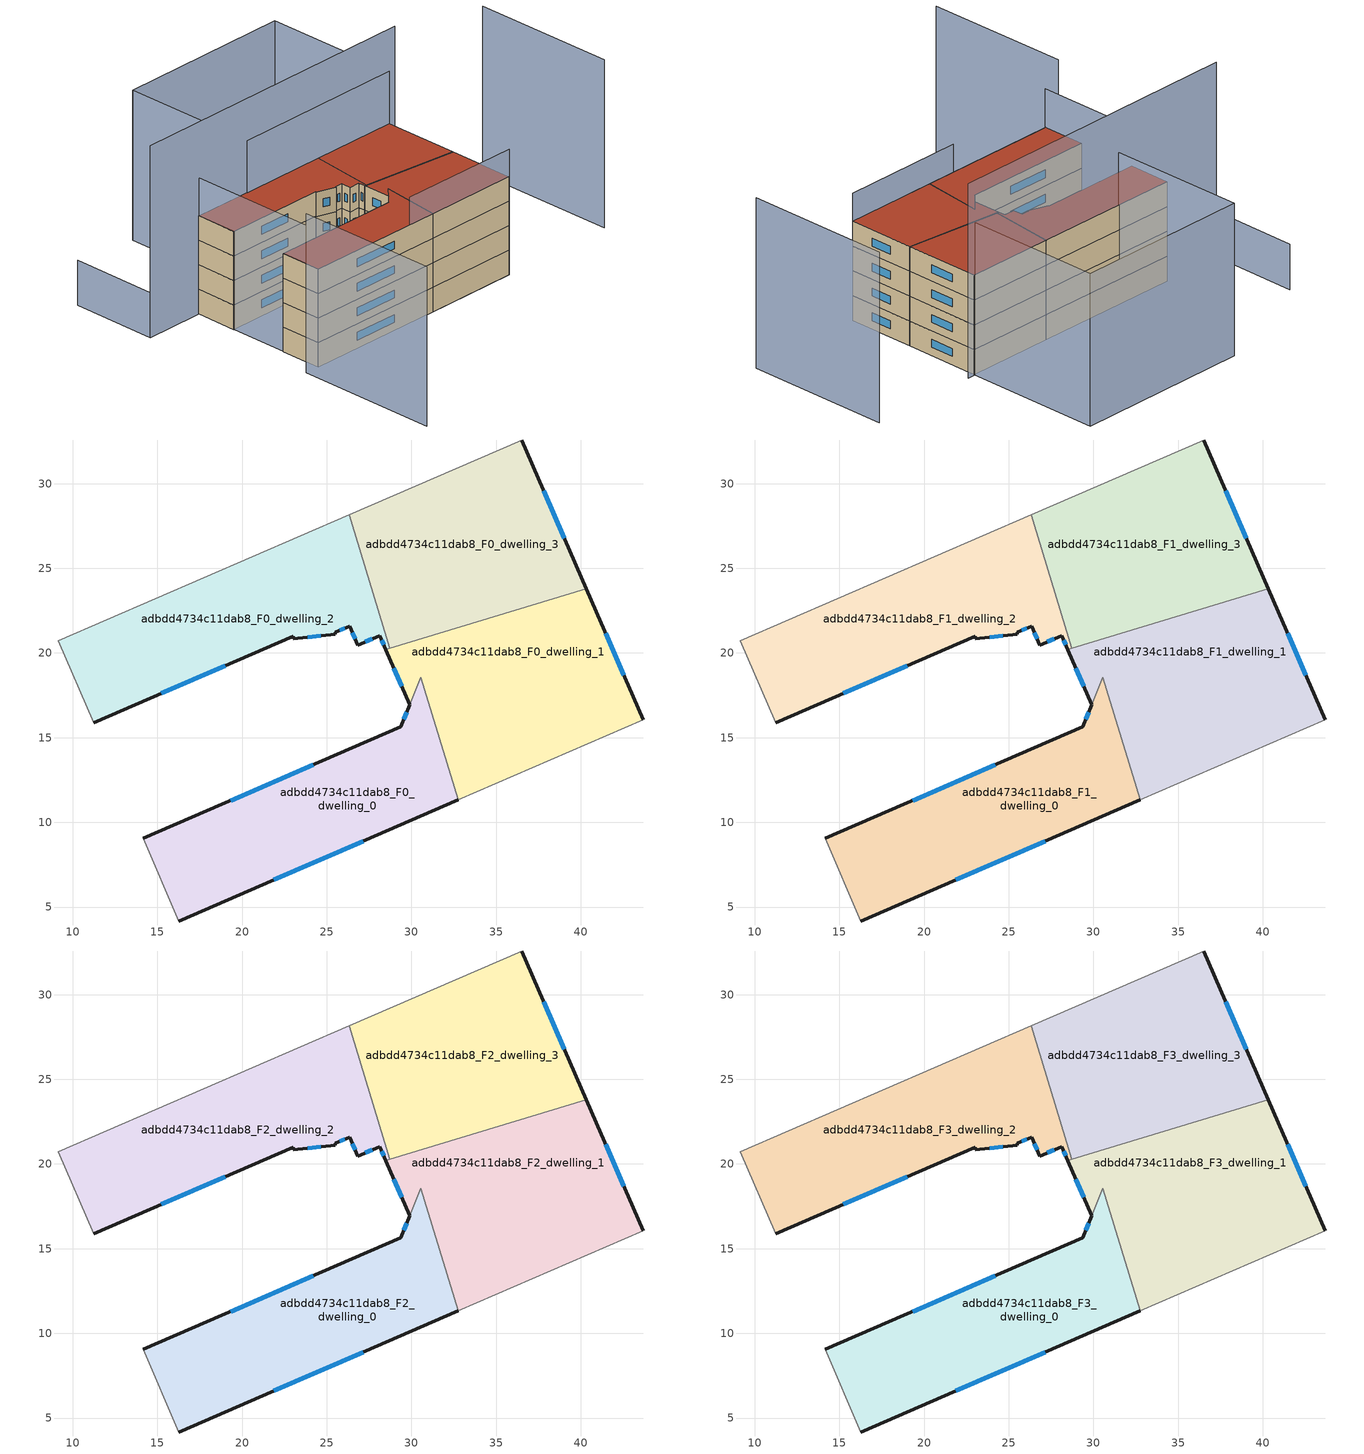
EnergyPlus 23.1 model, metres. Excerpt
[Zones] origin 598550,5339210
adbdd4734c11dab8_F0_dwelling_0
 floor ground (EU_floor_Construction): 30.57,18.58 32.77,11.33 16.26,4.17 14.17,9.05 29.37,15.63 29.9,16.94 z0
 wall outside (EU_wall_Construction): 16.26,4.17 32.77,11.33 / 29.9,16.93 29.37,15.63 14.17,9.05 z0:3
 wall adiabatic (EU_wall_Construction): 14.17,9.05 16.26,4.17 z0:3
 wall to adbdd4734c11dab8_F0_dwelling_1 (EU_wall_Construction): 32.77,11.33 30.57,18.58 29.9,16.94 z0:3
 window (EU_Window_Construction): 21.88,6.61 27.16,8.89 / 24.2,13.39 19.34,11.29 / 29.72,16.49 29.55,16.07 z1.02:1.98
adbdd4734c11dab8_F0_dwelling_1
 floor ground (EU_floor_Construction): 40.33,23.8 43.69,16.05 32.77,11.33 30.57,18.58 29.9,16.93 28.48,20.2 z0
 wall outside (EU_wall_Construction): 28.48,20.2 29.9,16.94 / 43.69,16.05 40.33,23.8 z0:3
 wall adiabatic (EU_wall_Construction): 32.77,11.33 43.69,16.05 z0:3
 wall to adbdd4734c11dab8_F0_dwelling_3 (EU_wall_Construction): 40.33,23.8 28.73,20.27 z0:3
 wall to adbdd4734c11dab8_F0_dwelling_2 (EU_wall_Construction): 28.73,20.27 28.48,20.2 z0:3
 window (EU_Window_Construction): 28.97,19.09 29.42,18.05 / 42.54,18.69 41.47,21.16 z1.02:1.98
adbdd4734c11dab8_F0_dwelling_2
 floor ground (EU_floor_Construction): 26.33,28.16 28.73,20.27 28.48,20.2 28.13,21.02 26.84,20.46 26.35,21.59 25.49,21.21 25.51,21.1 23.03,20.84 23.01,20.98 11.24,15.88 9.16,20.72 z0
 wall outside (EU_wall_Construction): 11.24,15.88 23.01,20.98 23.03,20.84 25.51,21.1 25.49,21.21 26.35,21.59 26.84,20.46 28.13,21.02 28.48,20.2 z0:3
 wall adiabatic (EU_wall_Construction): 26.33,28.16 9.16,20.72 11.24,15.88 z0:3
 wall to adbdd4734c11dab8_F0_dwelling_3 (EU_wall_Construction): 28.73,20.27 26.33,28.16 z0:3
 window (EU_Window_Construction): 23.87,20.93 24.66,21.01 / 15.25,17.61 19.01,19.24 / 28.25,20.74 28.36,20.48 / 27.28,20.65 27.69,20.83 / 26.52,21.2 26.68,20.84 / 25.79,21.34 26.06,21.46 z1.02:1.98
adbdd4734c11dab8_F0_dwelling_3
 floor ground (EU_floor_Construction): 36.53,32.58 40.33,23.8 28.73,20.27 26.33,28.16 z0
 wall outside (EU_wall_Construction): 40.33,23.8 36.53,32.58 z0:3
 wall adiabatic (EU_wall_Construction): 36.53,32.58 26.33,28.16 z0:3
 window (EU_Window_Construction): 39.04,26.79 37.82,29.59 z1.02:1.98
adbdd4734c11dab8_F1_dwelling_0
 floor to adbdd4734c11dab8_F0_dwelling_0 (EU_floor_Construction): 30.57,18.58 32.77,11.33 16.26,4.17 14.17,9.05 29.37,15.63 29.9,16.94 z3
 wall outside (EU_wall_Construction): 16.26,4.17 32.77,11.33 / 29.9,16.93 29.37,15.63 14.17,9.05 z3:6
 wall adiabatic (EU_wall_Construction): 14.17,9.05 16.26,4.17 z3:6
 wall to adbdd4734c11dab8_F1_dwelling_1 (EU_wall_Construction): 32.77,11.33 30.57,18.58 29.9,16.94 z3:6
 window (EU_Window_Construction): 21.88,6.61 27.16,8.89 / 24.2,13.39 19.34,11.29 / 29.72,16.49 29.55,16.07 z4.02:4.98
adbdd4734c11dab8_F1_dwelling_1
 floor to adbdd4734c11dab8_F0_dwelling_1 (EU_floor_Construction): 40.33,23.8 43.69,16.05 32.77,11.33 30.57,18.58 29.9,16.93 28.48,20.2 z3
 wall outside (EU_wall_Construction): 28.48,20.2 29.9,16.94 / 43.69,16.05 40.33,23.8 z3:6
 wall adiabatic (EU_wall_Construction): 32.77,11.33 43.69,16.05 z3:6
 wall to adbdd4734c11dab8_F1_dwelling_3 (EU_wall_Construction): 40.33,23.8 28.73,20.27 z3:6
 wall to adbdd4734c11dab8_F1_dwelling_2 (EU_wall_Construction): 28.73,20.27 28.48,20.2 z3:6
 window (EU_Window_Construction): 28.97,19.09 29.42,18.05 / 42.54,18.69 41.47,21.16 z4.02:4.98
adbdd4734c11dab8_F1_dwelling_2
 floor to adbdd4734c11dab8_F0_dwelling_2 (EU_floor_Construction): 26.33,28.16 28.73,20.27 28.48,20.2 28.13,21.02 26.84,20.46 26.35,21.59 25.49,21.21 25.5,21.1 23.03,20.84 23.01,20.98 11.24,15.88 9.16,20.72 z3
 wall outside (EU_wall_Construction): 11.24,15.88 23.01,20.98 23.03,20.84 25.51,21.1 25.49,21.21 26.35,21.59 26.84,20.46 28.13,21.02 28.48,20.2 z3:6
 wall adiabatic (EU_wall_Construction): 26.33,28.16 9.16,20.72 11.24,15.88 z3:6
 wall to adbdd4734c11dab8_F1_dwelling_3 (EU_wall_Construction): 28.73,20.27 26.33,28.16 z3:6
 window (EU_Window_Construction): 23.87,20.93 24.66,21.01 / 15.25,17.61 19.01,19.24 / 28.25,20.74 28.36,20.48 / 27.28,20.65 27.69,20.83 / 26.52,21.2 26.68,20.84 / 25.79,21.34 26.06,21.46 z4.02:4.98
adbdd4734c11dab8_F1_dwelling_3
 floor to adbdd4734c11dab8_F0_dwelling_3 (EU_floor_Construction): 36.53,32.58 40.33,23.8 28.73,20.27 26.33,28.16 z3
 wall outside (EU_wall_Construction): 40.33,23.8 36.53,32.58 z3:6
 wall adiabatic (EU_wall_Construction): 36.53,32.58 26.33,28.16 z3:6
 window (EU_Window_Construction): 39.04,26.79 37.82,29.59 z4.02:4.98
adbdd4734c11dab8_F2_dwelling_0
 floor to adbdd4734c11dab8_F1_dwelling_0 (EU_floor_Construction): 30.57,18.58 32.77,11.33 16.26,4.17 14.17,9.05 29.37,15.63 29.9,16.94 z6
 wall outside (EU_wall_Construction): 16.26,4.17 32.77,11.33 / 29.9,16.93 29.37,15.63 14.17,9.05 z6:9
 wall adiabatic (EU_wall_Construction): 14.17,9.05 16.26,4.17 z6:9
 wall to adbdd4734c11dab8_F2_dwelling_1 (EU_wall_Construction): 32.77,11.33 30.57,18.58 29.9,16.94 z6:9
 window (EU_Window_Construction): 21.88,6.61 27.16,8.89 / 24.2,13.39 19.34,11.29 / 29.72,16.49 29.55,16.07 z7.02:7.98
adbdd4734c11dab8_F2_dwelling_1
 floor to adbdd4734c11dab8_F1_dwelling_1 (EU_floor_Construction): 40.33,23.8 43.69,16.05 32.77,11.33 30.57,18.58 29.9,16.93 28.48,20.2 z6
 wall outside (EU_wall_Construction): 28.48,20.2 29.9,16.94 / 43.69,16.05 40.33,23.8 z6:9
 wall adiabatic (EU_wall_Construction): 32.77,11.33 43.69,16.05 z6:9
 wall to adbdd4734c11dab8_F2_dwelling_3 (EU_wall_Construction): 40.33,23.8 28.73,20.27 z6:9
 wall to adbdd4734c11dab8_F2_dwelling_2 (EU_wall_Construction): 28.73,20.27 28.48,20.2 z6:9
 window (EU_Window_Construction): 28.97,19.09 29.42,18.05 / 42.54,18.69 41.47,21.16 z7.02:7.98
adbdd4734c11dab8_F2_dwelling_2
 floor to adbdd4734c11dab8_F1_dwelling_2 (EU_floor_Construction): 26.33,28.16 28.73,20.27 28.48,20.2 28.13,21.02 26.84,20.46 26.35,21.59 25.49,21.21 25.5,21.1 23.03,20.84 23.01,20.98 11.24,15.88 9.16,20.72 z6
 wall outside (EU_wall_Construction): 11.24,15.88 23.01,20.98 23.03,20.84 25.51,21.1 25.49,21.21 26.35,21.59 26.84,20.46 28.13,21.02 28.48,20.2 z6:9
 wall adiabatic (EU_wall_Construction): 26.33,28.16 9.16,20.72 11.24,15.88 z6:9
 wall to adbdd4734c11dab8_F2_dwelling_3 (EU_wall_Construction): 28.73,20.27 26.33,28.16 z6:9
 window (EU_Window_Construction): 23.87,20.93 24.66,21.01 / 15.25,17.61 19.01,19.24 / 28.25,20.74 28.36,20.48 / 27.28,20.65 27.69,20.83 / 26.52,21.2 26.68,20.84 / 25.79,21.34 26.06,21.46 z7.02:7.98
adbdd4734c11dab8_F2_dwelling_3
 floor to adbdd4734c11dab8_F1_dwelling_3 (EU_floor_Construction): 36.53,32.58 40.33,23.8 28.73,20.27 26.33,28.16 z6
 wall outside (EU_wall_Construction): 40.33,23.8 36.53,32.58 z6:9
 wall adiabatic (EU_wall_Construction): 36.53,32.58 26.33,28.16 z6:9
 window (EU_Window_Construction): 39.04,26.79 37.82,29.59 z7.02:7.98
adbdd4734c11dab8_F3_dwelling_0
 floor to adbdd4734c11dab8_F2_dwelling_0 (EU_floor_Construction): 30.57,18.58 32.77,11.33 16.26,4.17 14.17,9.05 29.37,15.63 29.9,16.94 z9
 wall outside (EU_wall_Construction): 16.26,4.17 32.77,11.33 / 29.9,16.93 29.37,15.63 14.17,9.05 z9:12
 wall adiabatic (EU_wall_Construction): 14.17,9.05 16.26,4.17 z9:12
 wall to adbdd4734c11dab8_F3_dwelling_1 (EU_wall_Construction): 32.77,11.33 30.57,18.58 29.9,16.94 z9:12
 window (EU_Window_Construction): 21.88,6.61 27.16,8.89 / 24.2,13.39 19.34,11.29 / 29.72,16.49 29.55,16.07 z10.02:10.98
 roof outside (EU_roof_Construction): 32.77,11.33 30.57,18.58 29.9,16.94 29.37,15.63 14.17,9.05 16.26,4.17 z12
adbdd4734c11dab8_F3_dwelling_1
 floor to adbdd4734c11dab8_F2_dwelling_1 (EU_floor_Construction): 40.33,23.8 43.69,16.05 32.77,11.33 30.57,18.58 29.9,16.93 28.48,20.2 z9
 wall outside (EU_wall_Construction): 28.48,20.2 29.9,16.94 / 43.69,16.05 40.33,23.8 z9:12
 wall adiabatic (EU_wall_Construction): 32.77,11.33 43.69,16.05 z9:12
 wall to adbdd4734c11dab8_F3_dwelling_3 (EU_wall_Construction): 40.33,23.8 28.73,20.27 z9:12
 wall to adbdd4734c11dab8_F3_dwelling_2 (EU_wall_Construction): 28.73,20.27 28.48,20.2 z9:12
 window (EU_Window_Construction): 28.97,19.09 29.42,18.05 / 42.54,18.69 41.47,21.16 z10.02:10.98
 roof outside (EU_roof_Construction): 43.69,16.05 40.33,23.8 28.48,20.2 29.9,16.94 30.57,18.58 32.77,11.33 z12
adbdd4734c11dab8_F3_dwelling_2
 floor to adbdd4734c11dab8_F2_dwelling_2 (EU_floor_Construction): 26.33,28.16 28.73,20.27 28.48,20.2 28.13,21.02 26.84,20.46 26.35,21.59 25.49,21.21 25.5,21.1 23.03,20.84 23.01,20.98 11.24,15.88 9.16,20.72 z9
 wall outside (EU_wall_Construction): 11.24,15.88 23.01,20.98 23.03,20.84 25.51,21.1 25.49,21.21 26.35,21.59 26.84,20.46 28.13,21.02 28.48,20.2 z9:12
 wall adiabatic (EU_wall_Construction): 26.33,28.16 9.16,20.72 11.24,15.88 z9:12
 wall to adbdd4734c11dab8_F3_dwelling_3 (EU_wall_Construction): 28.73,20.27 26.33,28.16 z9:12
 window (EU_Window_Construction): 23.87,20.93 24.66,21.01 / 15.25,17.61 19.01,19.24 / 28.25,20.74 28.36,20.48 / 27.28,20.65 27.69,20.83 / 26.52,21.2 26.68,20.84 / 25.79,21.34 26.06,21.46 z10.02:10.98
 roof outside (EU_roof_Construction): 28.48,20.2 28.73,20.27 26.33,28.16 9.16,20.72 11.24,15.88 23.01,20.98 23.03,20.84 25.51,21.1 25.49,21.21 26.35,21.59 26.84,20.46 28.13,21.02 z12
adbdd4734c11dab8_F3_dwelling_3
 floor to adbdd4734c11dab8_F2_dwelling_3 (EU_floor_Construction): 36.53,32.58 40.33,23.8 28.73,20.27 26.33,28.16 z9
 wall outside (EU_wall_Construction): 40.33,23.8 36.53,32.58 z9:12
 wall adiabatic (EU_wall_Construction): 36.53,32.58 26.33,28.16 z9:12
 window (EU_Window_Construction): 39.04,26.79 37.82,29.59 z10.02:10.98
 roof outside (EU_roof_Construction): 40.33,23.8 36.53,32.58 26.33,28.16 28.73,20.27 z12
shading: 29.44,9.88 43.7,16.07 z0:15.4; 9.23,39.34 29.67,48.27 / 29.67,48.27 36.53,32.57 / 36.53,32.57 16.09,23.64 / 16.09,23.64 9.23,39.34 z0:18.4; 57.47,22.15 50.17,38.84 z0:20.6; 14.54,3.52 21.79,-12.98 z0:19.5; 9.15,20.73 16.34,4.16 z0:16.7; -2.16,27.68 2.15,17.63 z0:5.5; 37.42,33.03 2.14,17.63 z0:23.5
[Building]
EU S2 Campaign: North Axis=0; Terrain=City; Solar Distribution=FullExterior
[Site:Location]
Vienna: Latitude=48; Longitude=16.5; Time Zone=1; Elevation=183
[SizingPeriod:WeatherFileDays]
AnnualSizingPeriod: Begin Month=1; Begin Day of Month=1; End Month=12; End Day of Month=31; Day of Week for Start Day=Monday; Use Weather File Daylight Saving Period=No; Use Weather File Rain and Snow Indicators=No
[MATERIAL]
EU_InternalMass_Material: Roughness=MediumRough; Thickness=0.1; Conductivity=1; Density=1800; Specific Heat=900; Thermal Absorptance=0.9; Solar Absorptance=0.7; Visible Absorptance=0.7
[MATERIAL:NOMASS] Roughness=MediumRough; Thermal Absorptance=0.9; Solar Absorptance=0.7; Visible Absorptance=0.7
Name | Thermal Resistance
EU_wall_NoMass | 0.942466
EU_roof_NoMass | 0.551687
EU_floor_NoMass | 0.66527
[WINDOWMATERIAL:SIMPLEGLAZINGSYSTEM]
EU_Window_SimpleGlazing: UFactor=2.03367; Solar Heat Gain Coefficient=0.65; Visible Transmittance=0.65
[CONSTRUCTION]
EU_wall_Construction: EU_wall_NoMass
EU_roof_Construction: EU_roof_NoMass
EU_floor_Construction: EU_floor_NoMass
EU_Window_Construction: EU_Window_SimpleGlazing
EU_InternalMass_Construction: EU_InternalMass_Material
[ZONE] Type=1; Multiplier=1; Ceiling Height=autocalculate; Floor Area=autocalculate; Part of Total Floor Area=Yes
Name | Volume
adbdd4734c11dab8_F0_dwelling_0 | 297.635
adbdd4734c11dab8_F1_dwelling_0; adbdd4734c11dab8_F2_dwelling_0; adbdd4734c11dab8_F3_dwelling_0 | 297.636
adbdd4734c11dab8_F0_dwelling_1 | 320.947
adbdd4734c11dab8_F1_dwelling_1; adbdd4734c11dab8_F2_dwelling_1; adbdd4734c11dab8_F3_dwelling_1 | 320.949
adbdd4734c11dab8_F0_dwelling_2; adbdd4734c11dab8_F1_dwelling_2; adbdd4734c11dab8_F2_dwelling_2; adbdd4734c11dab8_F3_dwelling_2; adbdd4734c11dab8_F0_dwelling_3; adbdd4734c11dab8_F1_dwelling_3; adbdd4734c11dab8_F2_dwelling_3; adbdd4734c11dab8_F3_dwelling_3 | 309.289
[INTERNALMASS] Construction=EU_InternalMass_Construction
Name | Zone or ZoneList | Surface Area
adbdd4734c11dab8_F0_dwelling_0_EU_InternalMass | adbdd4734c11dab8_F0_dwelling_0 | 99.2148
adbdd4734c11dab8_F0_dwelling_1_EU_InternalMass | adbdd4734c11dab8_F0_dwelling_1 | 106.981
adbdd4734c11dab8_F0_dwelling_2_EU_InternalMass | adbdd4734c11dab8_F0_dwelling_2 | 103.097
adbdd4734c11dab8_F0_dwelling_3_EU_InternalMass | adbdd4734c11dab8_F0_dwelling_3 | 103.094
adbdd4734c11dab8_F1_dwelling_0_EU_InternalMass | adbdd4734c11dab8_F1_dwelling_0 | 99.2148
adbdd4734c11dab8_F1_dwelling_1_EU_InternalMass | adbdd4734c11dab8_F1_dwelling_1 | 106.981
adbdd4734c11dab8_F1_dwelling_2_EU_InternalMass | adbdd4734c11dab8_F1_dwelling_2 | 103.097
adbdd4734c11dab8_F1_dwelling_3_EU_InternalMass | adbdd4734c11dab8_F1_dwelling_3 | 103.094
adbdd4734c11dab8_F2_dwelling_0_EU_InternalMass | adbdd4734c11dab8_F2_dwelling_0 | 99.2148
adbdd4734c11dab8_F2_dwelling_1_EU_InternalMass | adbdd4734c11dab8_F2_dwelling_1 | 106.981
adbdd4734c11dab8_F2_dwelling_2_EU_InternalMass | adbdd4734c11dab8_F2_dwelling_2 | 103.097
adbdd4734c11dab8_F2_dwelling_3_EU_InternalMass | adbdd4734c11dab8_F2_dwelling_3 | 103.094
adbdd4734c11dab8_F3_dwelling_0_EU_InternalMass | adbdd4734c11dab8_F3_dwelling_0 | 99.2148
adbdd4734c11dab8_F3_dwelling_1_EU_InternalMass | adbdd4734c11dab8_F3_dwelling_1 | 106.981
adbdd4734c11dab8_F3_dwelling_2_EU_InternalMass | adbdd4734c11dab8_F3_dwelling_2 | 103.097
adbdd4734c11dab8_F3_dwelling_3_EU_InternalMass | adbdd4734c11dab8_F3_dwelling_3 | 103.094
[OTHEREQUIPMENT] Fuel Type=Electricity; Design Level Calculation Method=Watts/Area; Power per Zone Floor Area=1; Fraction Latent=0; Fraction Radiant=0; Fraction Lost=0; Carbon Dioxide Generation Rate=0; EndUse Subcategory=EU_Step8_InternalGains
Name | Zone or ZoneList or Space or SpaceList | Schedule
EU_Step8_InternalGain_adbdd4734c11dab8_F0_dwelling_0_f000 | adbdd4734c11dab8_F0_dwelling_0 | EU_Step8_GainSchedule_adbdd4734c11dab8_F0_dwelling_0_f000
EU_Step8_InternalGain_adbdd4734c11dab8_F0_dwelling_1_f000 | adbdd4734c11dab8_F0_dwelling_1 | EU_Step8_GainSchedule_adbdd4734c11dab8_F0_dwelling_1_f000
EU_Step8_InternalGain_adbdd4734c11dab8_F0_dwelling_2_f000 | adbdd4734c11dab8_F0_dwelling_2 | EU_Step8_GainSchedule_adbdd4734c11dab8_F0_dwelling_2_f000
EU_Step8_InternalGain_adbdd4734c11dab8_F0_dwelling_3_f000 | adbdd4734c11dab8_F0_dwelling_3 | EU_Step8_GainSchedule_adbdd4734c11dab8_F0_dwelling_3_f000
EU_Step8_InternalGain_adbdd4734c11dab8_F1_dwelling_0_f000 | adbdd4734c11dab8_F1_dwelling_0 | EU_Step8_GainSchedule_adbdd4734c11dab8_F1_dwelling_0_f000
EU_Step8_InternalGain_adbdd4734c11dab8_F1_dwelling_1_f000 | adbdd4734c11dab8_F1_dwelling_1 | EU_Step8_GainSchedule_adbdd4734c11dab8_F1_dwelling_1_f000
EU_Step8_InternalGain_adbdd4734c11dab8_F1_dwelling_2_f000 | adbdd4734c11dab8_F1_dwelling_2 | EU_Step8_GainSchedule_adbdd4734c11dab8_F1_dwelling_2_f000
EU_Step8_InternalGain_adbdd4734c11dab8_F1_dwelling_3_f000 | adbdd4734c11dab8_F1_dwelling_3 | EU_Step8_GainSchedule_adbdd4734c11dab8_F1_dwelling_3_f000
EU_Step8_InternalGain_adbdd4734c11dab8_F2_dwelling_0_f000 | adbdd4734c11dab8_F2_dwelling_0 | EU_Step8_GainSchedule_adbdd4734c11dab8_F2_dwelling_0_f000
EU_Step8_InternalGain_adbdd4734c11dab8_F2_dwelling_1_f000 | adbdd4734c11dab8_F2_dwelling_1 | EU_Step8_GainSchedule_adbdd4734c11dab8_F2_dwelling_1_f000
EU_Step8_InternalGain_adbdd4734c11dab8_F2_dwelling_2_f000 | adbdd4734c11dab8_F2_dwelling_2 | EU_Step8_GainSchedule_adbdd4734c11dab8_F2_dwelling_2_f000
EU_Step8_InternalGain_adbdd4734c11dab8_F2_dwelling_3_f000 | adbdd4734c11dab8_F2_dwelling_3 | EU_Step8_GainSchedule_adbdd4734c11dab8_F2_dwelling_3_f000
EU_Step8_InternalGain_adbdd4734c11dab8_F3_dwelling_0_f000 | adbdd4734c11dab8_F3_dwelling_0 | EU_Step8_GainSchedule_adbdd4734c11dab8_F3_dwelling_0_f000
EU_Step8_InternalGain_adbdd4734c11dab8_F3_dwelling_1_f000 | adbdd4734c11dab8_F3_dwelling_1 | EU_Step8_GainSchedule_adbdd4734c11dab8_F3_dwelling_1_f000
EU_Step8_InternalGain_adbdd4734c11dab8_F3_dwelling_2_f000 | adbdd4734c11dab8_F3_dwelling_2 | EU_Step8_GainSchedule_adbdd4734c11dab8_F3_dwelling_2_f000
EU_Step8_InternalGain_adbdd4734c11dab8_F3_dwelling_3_f000 | adbdd4734c11dab8_F3_dwelling_3 | EU_Step8_GainSchedule_adbdd4734c11dab8_F3_dwelling_3_f000
[ZONEVENTILATION:DESIGNFLOWRATE] Schedule=EU_AlwaysOn; Design Flow Rate Calculation Method=AirChanges/Hour; Air Changes per Hour=0.530523; Ventilation Type=Natural; Fan Pressure Rise=0; Fan Total Efficiency=1; Constant Term Coefficient=1; Temperature Term Coefficient=0; Velocity Term Coefficient=0; Velocity Squared Term Coefficient=0; Minimum Indoor Temperature=-100; Maximum Indoor Temperature=100; Delta Temperature=-100; Minimum Outdoor Temperature=-100; Maximum Outdoor Temperature=100; Maximum Wind Speed=40
Name | Zone or ZoneList or Space or SpaceList
EU_ConstantAir_adbdd4734c11dab8_F0_dwelling_0 | adbdd4734c11dab8_F0_dwelling_0
EU_ConstantAir_adbdd4734c11dab8_F0_dwelling_1 | adbdd4734c11dab8_F0_dwelling_1
EU_ConstantAir_adbdd4734c11dab8_F0_dwelling_2 | adbdd4734c11dab8_F0_dwelling_2
EU_ConstantAir_adbdd4734c11dab8_F0_dwelling_3 | adbdd4734c11dab8_F0_dwelling_3
EU_ConstantAir_adbdd4734c11dab8_F1_dwelling_0 | adbdd4734c11dab8_F1_dwelling_0
EU_ConstantAir_adbdd4734c11dab8_F1_dwelling_1 | adbdd4734c11dab8_F1_dwelling_1
EU_ConstantAir_adbdd4734c11dab8_F1_dwelling_2 | adbdd4734c11dab8_F1_dwelling_2
EU_ConstantAir_adbdd4734c11dab8_F1_dwelling_3 | adbdd4734c11dab8_F1_dwelling_3
EU_ConstantAir_adbdd4734c11dab8_F2_dwelling_0 | adbdd4734c11dab8_F2_dwelling_0
EU_ConstantAir_adbdd4734c11dab8_F2_dwelling_1 | adbdd4734c11dab8_F2_dwelling_1
EU_ConstantAir_adbdd4734c11dab8_F2_dwelling_2 | adbdd4734c11dab8_F2_dwelling_2
EU_ConstantAir_adbdd4734c11dab8_F2_dwelling_3 | adbdd4734c11dab8_F2_dwelling_3
EU_ConstantAir_adbdd4734c11dab8_F3_dwelling_0 | adbdd4734c11dab8_F3_dwelling_0
EU_ConstantAir_adbdd4734c11dab8_F3_dwelling_1 | adbdd4734c11dab8_F3_dwelling_1
EU_ConstantAir_adbdd4734c11dab8_F3_dwelling_2 | adbdd4734c11dab8_F3_dwelling_2
EU_ConstantAir_adbdd4734c11dab8_F3_dwelling_3 | adbdd4734c11dab8_F3_dwelling_3
[HVACTEMPLATE:THERMOSTAT] Constant Heating Setpoint=20; Constant Cooling Setpoint=50
EU_HeatOnly_adbdd4734c11dab8_F0_dwelling_0; EU_HeatOnly_adbdd4734c11dab8_F0_dwelling_1; EU_HeatOnly_adbdd4734c11dab8_F0_dwelling_2; EU_HeatOnly_adbdd4734c11dab8_F0_dwelling_3; EU_HeatOnly_adbdd4734c11dab8_F1_dwelling_0; EU_HeatOnly_adbdd4734c11dab8_F1_dwelling_1; EU_HeatOnly_adbdd4734c11dab8_F1_dwelling_2; EU_HeatOnly_adbdd4734c11dab8_F1_dwelling_3; EU_HeatOnly_adbdd4734c11dab8_F2_dwelling_0; EU_HeatOnly_adbdd4734c11dab8_F2_dwelling_1; EU_HeatOnly_adbdd4734c11dab8_F2_dwelling_2; EU_HeatOnly_adbdd4734c11dab8_F2_dwelling_3; EU_HeatOnly_adbdd4734c11dab8_F3_dwelling_0; EU_HeatOnly_adbdd4734c11dab8_F3_dwelling_1; EU_HeatOnly_adbdd4734c11dab8_F3_dwelling_2; EU_HeatOnly_adbdd4734c11dab8_F3_dwelling_3
[HVACTEMPLATE:ZONE:IDEALLOADSAIRSYSTEM] System Availability Schedule=EU_AlwaysOn; Maximum Heating Supply Air Temperature=50; Minimum Cooling Supply Air Temperature=13; Maximum Heating Supply Air Humidity Ratio=0.0156; Minimum Cooling Supply Air Humidity Ratio=0.0077; Heating Limit=NoLimit; Cooling Limit=NoLimit; Heating Availability Schedule=EU_AlwaysOn; Cooling Availability Schedule=EU_CoolingOff; Dehumidification Control Type=ConstantSensibleHeatRatio; Cooling Sensible Heat Ratio=0.7; Dehumidification Setpoint=60; Humidification Control Type=None; Humidification Setpoint=30; Outdoor Air Method=None; Outdoor Air Flow Rate per Person=0.00944; Outdoor Air Flow Rate per Zone Floor Area=0; Outdoor Air Flow Rate per Zone=0; Demand Controlled Ventilation Type=None; Outdoor Air Economizer Type=NoEconomizer; Heat Recovery Type=None; Sensible Heat Recovery Effectiveness=0.7; Latent Heat Recovery Effectiveness=0.65
Name | Template Thermostat
adbdd4734c11dab8_F0_dwelling_0 | EU_HeatOnly_adbdd4734c11dab8_F0_dwelling_0
adbdd4734c11dab8_F0_dwelling_1 | EU_HeatOnly_adbdd4734c11dab8_F0_dwelling_1
adbdd4734c11dab8_F0_dwelling_2 | EU_HeatOnly_adbdd4734c11dab8_F0_dwelling_2
adbdd4734c11dab8_F0_dwelling_3 | EU_HeatOnly_adbdd4734c11dab8_F0_dwelling_3
adbdd4734c11dab8_F1_dwelling_0 | EU_HeatOnly_adbdd4734c11dab8_F1_dwelling_0
adbdd4734c11dab8_F1_dwelling_1 | EU_HeatOnly_adbdd4734c11dab8_F1_dwelling_1
adbdd4734c11dab8_F1_dwelling_2 | EU_HeatOnly_adbdd4734c11dab8_F1_dwelling_2
adbdd4734c11dab8_F1_dwelling_3 | EU_HeatOnly_adbdd4734c11dab8_F1_dwelling_3
adbdd4734c11dab8_F2_dwelling_0 | EU_HeatOnly_adbdd4734c11dab8_F2_dwelling_0
adbdd4734c11dab8_F2_dwelling_1 | EU_HeatOnly_adbdd4734c11dab8_F2_dwelling_1
adbdd4734c11dab8_F2_dwelling_2 | EU_HeatOnly_adbdd4734c11dab8_F2_dwelling_2
adbdd4734c11dab8_F2_dwelling_3 | EU_HeatOnly_adbdd4734c11dab8_F2_dwelling_3
adbdd4734c11dab8_F3_dwelling_0 | EU_HeatOnly_adbdd4734c11dab8_F3_dwelling_0
adbdd4734c11dab8_F3_dwelling_1 | EU_HeatOnly_adbdd4734c11dab8_F3_dwelling_1
adbdd4734c11dab8_F3_dwelling_2 | EU_HeatOnly_adbdd4734c11dab8_F3_dwelling_2
adbdd4734c11dab8_F3_dwelling_3 | EU_HeatOnly_adbdd4734c11dab8_F3_dwelling_3
[SIZING:ZONE] Zone Cooling Design Supply Air Temperature Input Method=SupplyAirTemperature; Zone Cooling Design Supply Air Temperature=13; Zone Heating Design Supply Air Temperature Input Method=SupplyAirTemperature; Zone Heating Design Supply Air Temperature=50; Zone Cooling Design Supply Air Humidity Ratio=0.008; Zone Heating Design Supply Air Humidity Ratio=0.008; Cooling Design Air Flow Method=DesignDay; Cooling Design Air Flow Rate=0; Cooling Minimum Air Flow per Zone Floor Area=0.000762; Cooling Minimum Air Flow=0; Cooling Minimum Air Flow Fraction=0.2; Heating Design Air Flow Method=DesignDay; Heating Design Air Flow Rate=0; Heating Maximum Air Flow per Zone Floor Area=0.002032; Heating Maximum Air Flow=0.141576; Heating Maximum Air Flow Fraction=0.3; Account for Dedicated Outdoor Air System=No; Dedicated Outdoor Air System Control Strategy=NeutralSupplyAir; Dedicated Outdoor Air Low Setpoint Temperature for Design=autosize; Dedicated Outdoor Air High Setpoint Temperature for Design=autosize; Zone Load Sizing Method=Sensible Load Only No Latent Load; Zone Latent Cooling Design Supply Air Humidity Ratio Input Method=HumidityRatioDifference; Zone Cooling Design Supply Air Humidity Ratio Difference=0.005; Zone Latent Heating Design Supply Air Humidity Ratio Input Method=HumidityRatioDifference; Zone Humidification Design Supply Air Humidity Ratio Difference=0.005
adbdd4734c11dab8_F0_dwelling_0; adbdd4734c11dab8_F0_dwelling_1; adbdd4734c11dab8_F0_dwelling_2; adbdd4734c11dab8_F0_dwelling_3; adbdd4734c11dab8_F1_dwelling_0; adbdd4734c11dab8_F1_dwelling_1; adbdd4734c11dab8_F1_dwelling_2; adbdd4734c11dab8_F1_dwelling_3; adbdd4734c11dab8_F2_dwelling_0; adbdd4734c11dab8_F2_dwelling_1; adbdd4734c11dab8_F2_dwelling_2; adbdd4734c11dab8_F2_dwelling_3; adbdd4734c11dab8_F3_dwelling_0; adbdd4734c11dab8_F3_dwelling_1; adbdd4734c11dab8_F3_dwelling_2; adbdd4734c11dab8_F3_dwelling_3
[SCHEDULE:CONSTANT]
Name | Hourly Value
EU_AlwaysOn | 1
EU_CoolingOff | 0
[SCHEDULE:FILE] Column Number=1; Rows to Skip at Top=0; Number of Hours of Data=8760; Column Separator=Comma; Interpolate to Timestep=No; Minutes per Item=60; Adjust Schedule for Daylight Savings=Yes
Name | File
EU_Step8_GainSchedule_adbdd4734c11dab8_F0_dwelling_0_f000 | ../../schedules/adbdd4734c11dab8/adbdd4734c11dab8_F0_dwelling_0_f000_gain.csv
EU_Step8_GainSchedule_adbdd4734c11dab8_F0_dwelling_1_f000 | ../../schedules/adbdd4734c11dab8/adbdd4734c11dab8_F0_dwelling_1_f000_gain.csv
EU_Step8_GainSchedule_adbdd4734c11dab8_F0_dwelling_2_f000 | ../../schedules/adbdd4734c11dab8/adbdd4734c11dab8_F0_dwelling_2_f000_gain.csv
EU_Step8_GainSchedule_adbdd4734c11dab8_F0_dwelling_3_f000 | ../../schedules/adbdd4734c11dab8/adbdd4734c11dab8_F0_dwelling_3_f000_gain.csv
EU_Step8_GainSchedule_adbdd4734c11dab8_F1_dwelling_0_f000 | ../../schedules/adbdd4734c11dab8/adbdd4734c11dab8_F1_dwelling_0_f000_gain.csv
EU_Step8_GainSchedule_adbdd4734c11dab8_F1_dwelling_1_f000 | ../../schedules/adbdd4734c11dab8/adbdd4734c11dab8_F1_dwelling_1_f000_gain.csv
EU_Step8_GainSchedule_adbdd4734c11dab8_F1_dwelling_2_f000 | ../../schedules/adbdd4734c11dab8/adbdd4734c11dab8_F1_dwelling_2_f000_gain.csv
EU_Step8_GainSchedule_adbdd4734c11dab8_F1_dwelling_3_f000 | ../../schedules/adbdd4734c11dab8/adbdd4734c11dab8_F1_dwelling_3_f000_gain.csv
EU_Step8_GainSchedule_adbdd4734c11dab8_F2_dwelling_0_f000 | ../../schedules/adbdd4734c11dab8/adbdd4734c11dab8_F2_dwelling_0_f000_gain.csv
EU_Step8_GainSchedule_adbdd4734c11dab8_F2_dwelling_1_f000 | ../../schedules/adbdd4734c11dab8/adbdd4734c11dab8_F2_dwelling_1_f000_gain.csv
EU_Step8_GainSchedule_adbdd4734c11dab8_F2_dwelling_2_f000 | ../../schedules/adbdd4734c11dab8/adbdd4734c11dab8_F2_dwelling_2_f000_gain.csv
EU_Step8_GainSchedule_adbdd4734c11dab8_F2_dwelling_3_f000 | ../../schedules/adbdd4734c11dab8/adbdd4734c11dab8_F2_dwelling_3_f000_gain.csv
EU_Step8_GainSchedule_adbdd4734c11dab8_F3_dwelling_0_f000 | ../../schedules/adbdd4734c11dab8/adbdd4734c11dab8_F3_dwelling_0_f000_gain.csv
EU_Step8_GainSchedule_adbdd4734c11dab8_F3_dwelling_1_f000 | ../../schedules/adbdd4734c11dab8/adbdd4734c11dab8_F3_dwelling_1_f000_gain.csv
EU_Step8_GainSchedule_adbdd4734c11dab8_F3_dwelling_2_f000 | ../../schedules/adbdd4734c11dab8/adbdd4734c11dab8_F3_dwelling_2_f000_gain.csv
EU_Step8_GainSchedule_adbdd4734c11dab8_F3_dwelling_3_f000 | ../../schedules/adbdd4734c11dab8/adbdd4734c11dab8_F3_dwelling_3_f000_gain.csv
